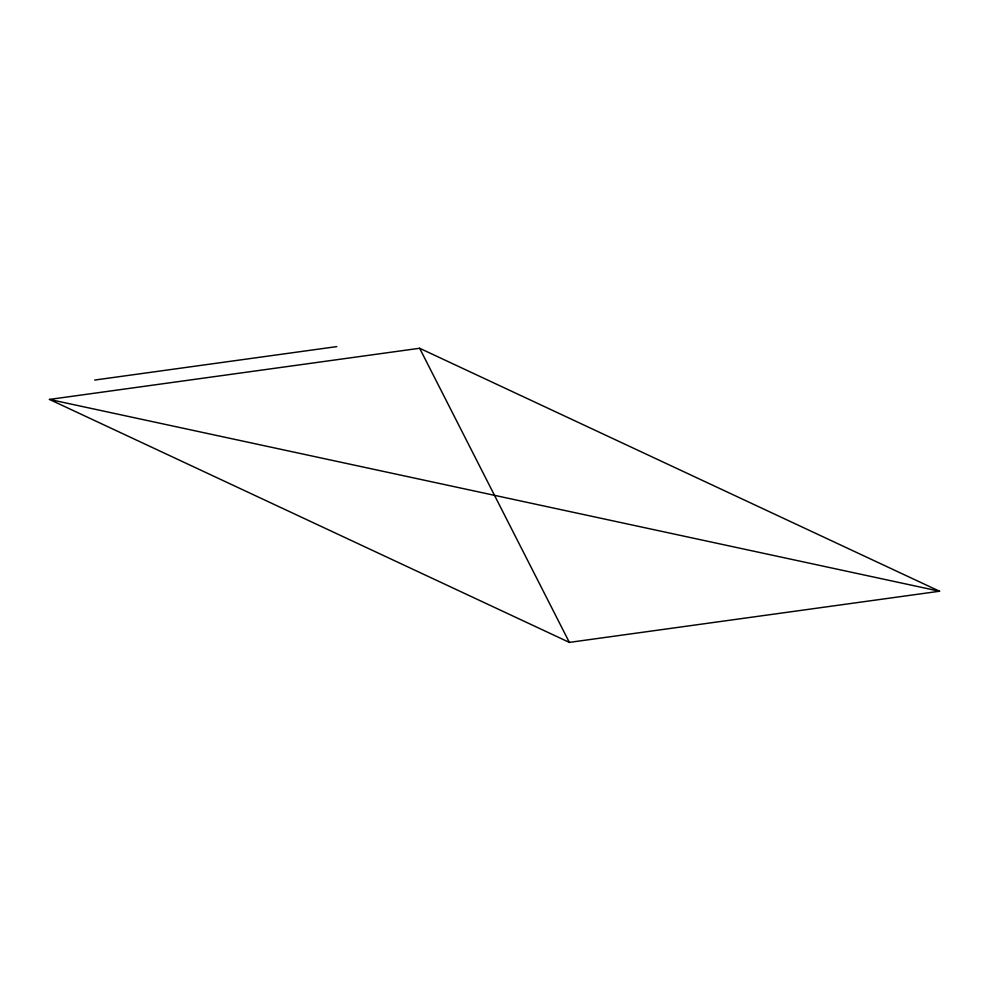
<?xml version="1.0" encoding="UTF-8"?>
<svg xmlns="http://www.w3.org/2000/svg" width="989" height="989" viewBox="0 0 989 989"><rect width="100%" height="100%" fill="white"/><g stroke="black" fill="none" stroke-linecap="round" stroke-linejoin="round"><path stroke-width="1.48" d="M94.672 380.06L336.792 346.607M49.45 399.432L419.633 348.264L939.55 591.237L569.367 642.393L49.45 399.432L939.55 591.237M419.633 348.264L569.367 642.393"/></g></svg>
